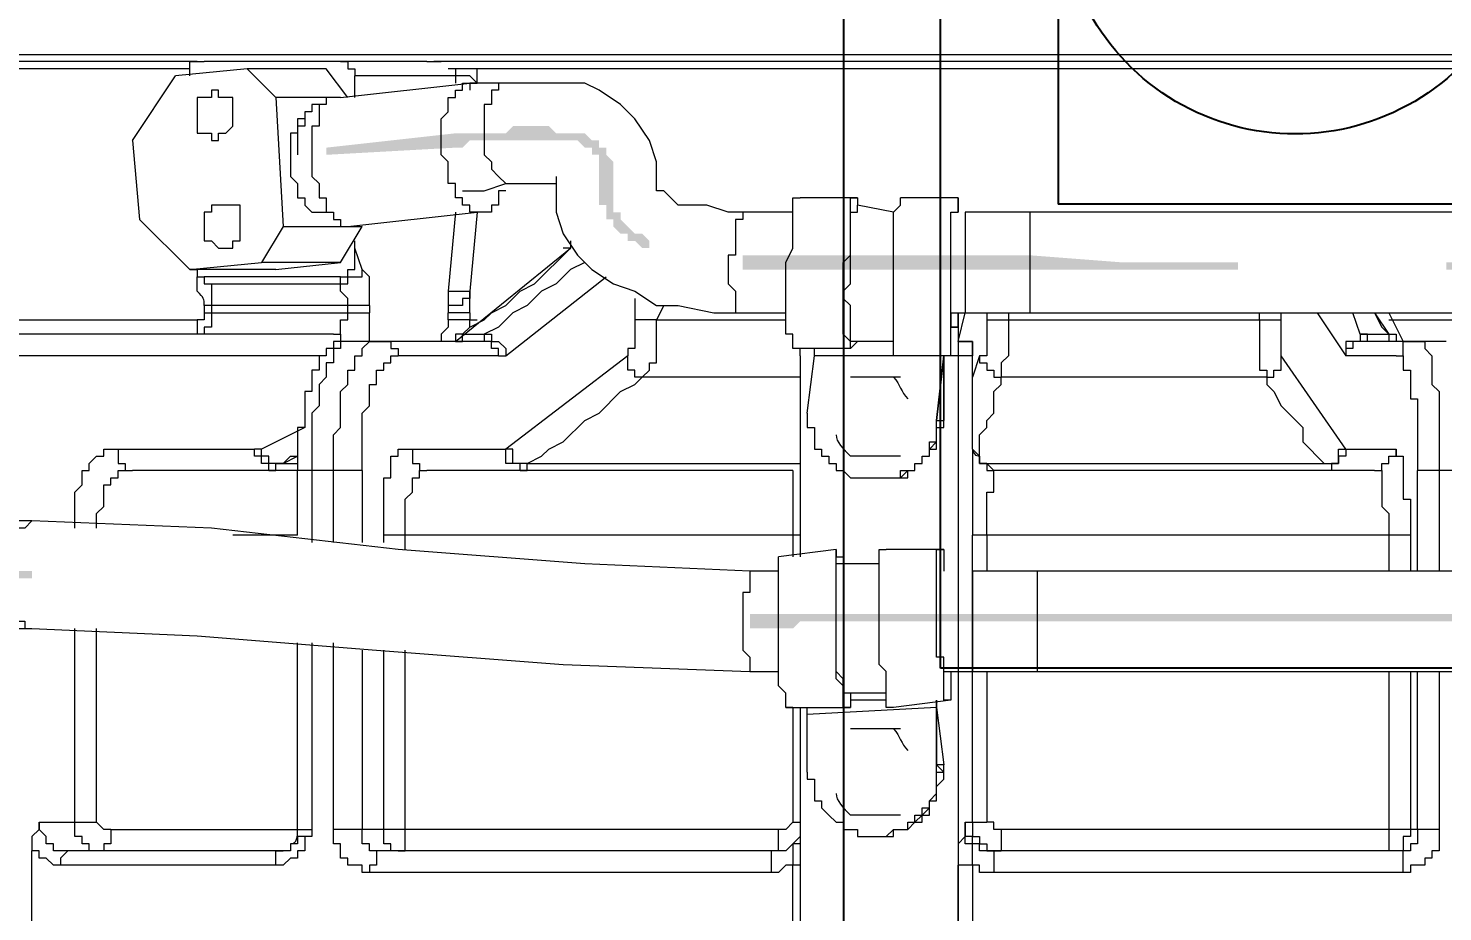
# Model space of a CAD drawing. Header units: millimetres. Extents: x 25083 to 52777, y 24772 to 45779.
# Drawn here: x 39276.5 to 39349.6, y 33855 to 33900.7 of the extents above; entities that cross this region are included whole.
import ezdxf

# ---------------------------------------------------------------- set-up
doc = ezdxf.new("R2010")
doc.units = ezdxf.units.MM
doc.styles.get("Standard").update_dxf_attribs({"font": ''})
doc.styles.get('Standard').set_extended_font_data('SimSun')
doc.dimstyles.new('ISO-25', dxfattribs={"dimtxt": 2.5, "dimasz": 2.5, "dimexe": 1.25, "dimexo": 0.625, "dimtad": 1, "dimtxsty": 'Standard', "dimcen": 2.5, "dimadec": 0, "dimazin": 0, "dimtfac": 1, "dimtmove": 0, "dimatfit": 3, "dimfxl": 1, "dimarcsym": 0})

# ---------------------------------------------------------------- blocks, each defined once
blk = doc.blocks.new('A$C6E4F4F8B')
for p, q in [((0, 70), (0, 0)), ((0, 0), (197.2, 0))]:
    blk.add_line(p, q)
at = {"color": 1}
for p in [(24, 63.918), (24, 63.918), (64, 6.083), (74, 6.083)]:
    blk.add_line(p, (24, 6.083), dxfattribs=at)
blk.add_arc((39.795, 18.348), 12.158, 88.3056, 271.6944)
blk = doc.blocks.new('*D925')
at = {"color": 0, "lineweight": -2}
for p, q in [((29677.862, 34881.662), (29677.862, 32448.293)), ((40733.017, 34757.645), (40733.017, 32448.293)), ((29680.362, 32449.543), (40730.517, 32449.543))]:
    blk.add_line(p, q, dxfattribs=at)
at = {"color": 0}
for points in [[(29680.362, 32449.96), (29680.362, 32449.127), (29677.862, 32449.543)], [(40730.517, 32449.127), (40730.517, 32449.96), (40733.017, 32449.543)]]:
    blk.add_solid(points, dxfattribs=at)
at = {"layer": 'DEFPOINTS', "color": 0}
for p in [(29677.862, 34882.287), (40733.017, 34758.27), (40733.017, 32449.543)]:
    blk.add_point(p, dxfattribs=at)
at = {"color": 0, "insert": (35205.439, 32451.628), "char_height": 2.5, "attachment_point": 5}
blk.add_mtext('11055,15', dxfattribs=at)
blk = doc.blocks.new('zw$D2F4')
h = blk.add_hatch(color=7)
h.dxf.hatch_style = 2
h.paths.add_polyline_path([(692.956, 217.245), (692.956, 214.274), (693.327, 214.274), (693.327, 217.245)])
h = blk.add_hatch(color=7)
h.dxf.hatch_style = 2
h.paths.add_polyline_path([(714.866, 199.048), (715.237, 192.364), (715.98, 192.364), (715.237, 199.048)])
h = blk.add_hatch(color=7)
h.dxf.hatch_style = 2
h.paths.add_polyline_path([(715.237, 192.364), (715.237, 191.993), (715.609, 191.621), (715.609, 189.393), (716.352, 189.393), (715.98, 189.764), (715.98, 190.879), (715.98, 192.364)])
h = blk.add_hatch(color=7)
h.dxf.hatch_style = 2
h.paths.add_polyline_path([(715.609, 189.393), (715.609, 186.051), (715.237, 185.679), (715.237, 185.308), (714.866, 185.308), (714.866, 184.937), (712.267, 184.937), (712.267, 184.565), (711.524, 184.565), (711.524, 184.194), (711.152, 184.194), (710.781, 183.823), (710.781, 183.451), (710.41, 183.451), (710.41, 183.08), (710.038, 182.709), (710.038, 182.337), (710.41, 182.337), (710.781, 182.709), (710.781, 183.08), (711.152, 183.451), (711.524, 183.823), (711.895, 183.823), (711.895, 184.194), (714.495, 184.194), (714.866, 184.565), (715.237, 184.565), (715.237, 184.937), (715.609, 184.937), (715.609, 185.308), (715.98, 185.679), (715.98, 187.165), (716.352, 187.536), (716.352, 189.393)])
h = blk.add_hatch(color=7)
h.dxf.hatch_style = 2
h.paths.add_polyline_path([(690.356, 177.138), (690.356, 174.91), (690.728, 174.539), (690.728, 173.796), (691.099, 173.796), (691.099, 177.138)])
h = blk.add_hatch(color=7)
h.dxf.hatch_style = 2
h.paths.add_polyline_path([(708.924, 177.51), (708.924, 174.167), (709.667, 174.167), (709.667, 177.138), (709.667, 177.51)])
h = blk.add_hatch(color=7)
h.dxf.hatch_style = 2
h.paths.add_polyline_path([(708.924, 174.167), (708.924, 165.997), (709.667, 165.997), (709.667, 174.167)])
h = blk.add_hatch(color=7)
h.dxf.hatch_style = 2
h.paths.add_polyline_path([(690.728, 173.796), (690.728, 165.626), (691.099, 165.626), (691.099, 173.796)])
h = blk.add_hatch(color=7)
h.dxf.hatch_style = 2
h.paths.add_polyline_path([(690.728, 165.626), (690.728, 162.284), (691.099, 162.284), (691.099, 165.626)])
h = blk.add_hatch(color=7)
h.dxf.hatch_style = 2
h.paths.add_polyline_path([(708.924, 165.997), (708.924, 162.655), (709.667, 162.655), (709.667, 165.997)])
h = blk.add_hatch(color=7)
edge = h.paths.add_edge_path(flags=0)
edge.add_spline(control_points=[(708.924, 162.655), (708.924, 162.655), (708.924, 151.886), (708.924, 151.886), (708.924, 151.886), (709.296, 151.886), (709.296, 151.886), (709.296, 151.886), (709.296, 157.828), (709.296, 157.828), (709.296, 157.828), (709.667, 162.655), (709.667, 162.655), (709.667, 162.655), (708.924, 162.655), (708.924, 162.655), (708.924, 162.655), (708.924, 162.655), (708.924, 162.655)], knot_values=[0, 0, 0, 0, 1, 1, 1, 2, 2, 2, 3, 3, 3, 4, 4, 4, 5, 5, 5, 6, 6, 6, 6], degree=3, periodic=0)
edge = h.paths.add_edge_path(flags=0)
edge.add_spline(control_points=[(708.924, 141.116), (708.924, 141.116), (708.924, 115.864), (708.924, 115.864), (708.924, 115.864), (709.296, 115.864), (709.296, 115.864), (709.296, 115.864), (709.296, 141.116), (709.296, 141.116), (709.296, 141.116), (708.924, 141.116), (708.924, 141.116), (708.924, 141.116), (708.924, 141.116), (708.924, 141.116)], knot_values=[0, 0, 0, 0, 1, 1, 1, 2, 2, 2, 3, 3, 3, 4, 4, 4, 5, 5, 5, 5], degree=3, periodic=0)
h = blk.add_hatch(color=7)
edge = h.paths.add_edge_path(flags=0)
edge.add_spline(control_points=[(691.099, 115.493), (691.099, 115.493), (691.099, 125.891), (691.099, 125.891), (691.099, 125.891), (690.728, 125.891), (690.728, 125.891), (690.728, 125.891), (690.356, 115.493), (690.356, 115.493), (690.356, 115.493), (691.099, 115.493), (691.099, 115.493), (691.099, 115.493), (691.099, 115.493), (691.099, 115.493)], knot_values=[0, 0, 0, 0, 1, 1, 1, 2, 2, 2, 3, 3, 3, 4, 4, 4, 5, 5, 5, 5], degree=3, periodic=0)
edge = h.paths.add_edge_path(flags=0)
edge.add_spline(control_points=[(691.099, 136.66), (691.099, 136.66), (691.099, 162.284), (691.099, 162.284), (691.099, 162.284), (690.728, 162.284), (690.728, 162.284), (690.728, 162.284), (690.728, 136.66), (690.728, 136.66), (690.728, 136.66), (691.099, 136.66), (691.099, 136.66), (691.099, 136.66), (691.099, 136.66), (691.099, 136.66)], knot_values=[0, 0, 0, 0, 1, 1, 1, 2, 2, 2, 3, 3, 3, 4, 4, 4, 5, 5, 5, 5], degree=3, periodic=0)
at = {"color": 7, "lineweight": 5}
for points in [[(705.582, 198.677), (705.582, 267.007)], [(719.322, 206.104), (719.322, 229.128)], [(719.694, 205.733), (719.694, 228.386)], [(720.065, 228.386), (720.065, 109.18)], [(690.356, 217.245), (690.356, 214.274)], [(695.927, 214.274), (695.927, 217.245)], [(693.327, 215.388), (691.47, 215.388), (691.47, 215.017), (691.099, 215.017), (690.728, 215.017), (690.728, 214.645), (690.356, 214.645), (690.356, 214.274)], [(695.927, 214.274), (695.555, 214.645), (695.555, 215.017), (694.813, 215.017), (694.813, 215.388), (693.327, 215.388)], [(704.468, 199.048), (704.468, 215.388)], [(706.325, 215.017), (706.325, 205.733)], [(674.388, 214.274), (678.844, 214.274)], [(678.102, 212.789), (678.102, 213.16), (678.473, 213.531), (678.473, 213.903), (678.844, 213.903), (678.844, 214.274)], [(680.33, 213.903), (679.958, 213.903), (679.587, 214.274), (678.844, 214.274)], [(678.844, 212.417), (678.844, 213.16), (679.216, 213.16), (679.216, 213.531), (679.587, 213.531), (679.958, 213.903), (680.33, 213.903)], [(680.33, 213.903), (680.33, 210.932)], [(690.356, 214.274), (689.985, 205.733), (689.242, 196.449), (688.5, 186.794), (688.128, 177.138)], [(693.327, 177.138), (693.699, 185.679), (694.441, 195.335), (695.555, 204.99), (695.927, 214.274)], [(678.102, 201.648), (678.102, 212.789)], [(678.844, 212.417), (678.473, 212.789), (678.102, 212.789)], [(678.844, 201.277), (678.844, 212.417)], [(678.844, 210.561), (678.844, 211.303), (679.216, 211.303), (679.216, 211.675)], [(679.216, 211.675), (679.587, 211.675), (679.587, 212.046), (680.33, 212.046)], [(680.33, 212.046), (690.356, 212.046)], [(695.555, 212.046), (697.412, 212.046), (697.784, 211.675), (698.526, 211.675), (698.526, 211.303), (698.898, 211.303), (699.269, 210.932), (699.269, 210.561), (699.64, 210.561), (699.64, 210.189)], [(679.958, 210.189), (679.958, 210.561), (680.33, 210.932)], [(680.33, 210.932), (690.356, 210.932)], [(695.555, 210.932), (696.298, 210.932), (696.669, 210.561), (697.784, 210.561), (697.784, 210.189), (698.155, 210.189), (698.155, 209.818), (698.526, 209.818), (698.526, 209.075)], [(679.958, 210.189), (679.216, 210.189), (679.216, 210.561), (678.844, 210.561)], [(679.958, 210.189), (679.958, 199.791)], [(699.64, 210.189), (699.64, 209.818), (698.898, 209.818), (698.898, 209.446), (698.526, 209.446), (698.526, 209.075)], [(699.64, 210.189), (699.64, 202.762)], [(698.526, 197.192), (698.526, 209.075)], [(708.924, 206.104), (711.524, 208.704)], [(715.609, 209.075), (711.524, 208.704)], [(715.609, 209.075), (718.951, 206.847)], [(719.322, 203.133), (718.951, 206.847)], [(706.325, 205.733), (705.582, 205.733)], [(705.953, 205.362), (705.582, 205.362), (705.582, 205.733)], [(706.696, 205.362), (706.325, 205.362), (706.325, 205.733)], [(707.81, 205.733), (708.182, 205.733)], [(708.553, 205.733), (708.553, 205.362), (708.182, 205.362)], [(708.924, 206.104), (708.924, 205.733), (708.553, 205.733), (708.553, 205.362)], [(708.924, 201.648), (708.924, 206.104)], [(708.924, 206.104), (709.296, 202.391)], [(716.723, 205.733), (715.98, 205.733), (715.98, 205.362), (715.98, 204.99), (715.609, 204.99)], [(718.208, 204.99), (717.837, 204.99), (717.837, 205.733), (717.466, 205.733), (716.723, 205.733)], [(718.951, 206.104), (719.694, 206.104), (719.694, 205.733), (719.694, 205.362)], [(706.696, 204.99), (705.953, 204.99), (705.953, 205.362)], [(707.068, 205.362), (706.696, 205.362)], [(706.696, 205.362), (706.696, 196.82)], [(707.068, 204.99), (706.696, 204.99)], [(707.068, 196.82), (707.068, 205.362)], [(707.81, 204.99), (707.068, 204.99)], [(708.182, 205.362), (708.182, 204.99), (707.81, 204.99)], [(708.553, 205.362), (708.182, 205.362)], [(708.182, 205.362), (708.182, 198.306)], [(708.553, 198.306), (708.553, 205.362)], [(711.152, 205.362), (710.41, 205.362), (710.41, 204.99), (710.038, 204.619), (710.038, 204.247)], [(712.267, 204.247), (712.267, 204.99), (711.895, 204.99), (711.895, 205.362), (711.152, 205.362)], [(715.609, 204.99), (715.609, 204.619), (715.98, 204.619), (715.98, 204.247), (716.352, 203.876), (717.094, 203.876)], [(717.094, 203.876), (717.837, 203.876), (717.837, 204.619), (718.208, 204.619), (718.208, 204.99)], [(719.694, 193.849), (719.694, 205.362)], [(710.038, 204.247), (710.038, 203.876), (710.41, 203.876), (710.41, 203.505), (710.781, 203.505), (711.524, 203.505)], [(711.524, 203.505), (712.267, 203.505), (712.267, 203.876), (712.267, 204.247)], [(695.184, 200.534), (695.184, 203.876)], [(698.526, 202.019), (698.898, 202.019), (698.898, 202.391), (699.269, 202.391), (699.269, 202.762), (699.64, 202.762)], [(699.64, 202.391), (699.64, 202.762)], [(719.322, 203.133), (717.837, 201.648)], [(719.322, 199.048), (719.322, 203.133)], [(698.526, 202.019), (698.526, 201.648), (698.898, 201.648), (698.898, 201.277)], [(698.898, 202.019), (699.269, 202.019), (699.269, 202.391), (699.64, 202.391)], [(698.898, 201.277), (698.898, 202.019)], [(700.754, 200.162), (699.64, 202.391)], [(711.152, 201.277), (709.296, 202.391)], [(709.296, 198.306), (709.296, 202.391)], [(678.473, 200.905), (678.102, 201.277), (678.102, 201.648)], [(678.102, 201.648), (678.844, 201.648), (678.844, 201.277)], [(678.844, 200.905), (678.844, 201.277)], [(698.898, 201.277), (698.898, 200.534)], [(698.898, 201.277), (699.269, 200.905)], [(698.898, 201.277), (699.269, 200.534)], [(708.924, 201.648), (709.296, 198.306)], [(717.837, 201.648), (711.152, 201.277)], [(711.152, 201.277), (711.152, 197.192)], [(717.837, 198.677), (717.837, 201.648)], [(678.844, 200.534), (678.473, 200.534), (678.473, 200.905)], [(679.216, 200.905), (678.844, 200.905)], [(678.844, 200.162), (678.844, 200.534)], [(679.216, 200.534), (679.216, 200.905)], [(679.587, 200.162), (679.587, 200.534), (679.216, 200.534)], [(679.958, 200.534), (689.614, 200.534)], [(695.184, 200.534), (698.526, 200.534)], [(705.211, 198.306), (705.211, 198.677), (704.839, 198.677), (704.839, 199.048), (704.468, 199.048), (704.468, 199.42), (703.725, 199.42), (703.725, 199.791), (702.611, 199.791), (702.611, 200.162), (701.497, 200.162), (700.754, 200.162), (700.754, 200.534), (698.526, 200.534)], [(699.269, 200.905), (699.269, 200.534)], [(717.094, 200.162), (716.723, 200.162), (716.723, 200.534), (715.98, 200.534), (715.98, 200.905), (714.866, 200.905), (713.752, 200.905), (713.381, 200.534), (712.638, 200.534), (712.638, 200.162), (712.267, 200.162), (711.895, 199.791), (711.895, 199.42)], [(717.466, 199.048), (717.466, 199.791), (717.094, 199.791), (717.094, 200.162), (716.723, 200.162), (716.352, 200.162), (716.352, 200.534), (714.866, 200.534)], [(679.958, 199.791), (679.587, 199.791), (679.587, 200.162), (678.844, 200.162)], [(679.958, 199.791), (679.587, 199.791), (679.587, 200.162)], [(689.614, 199.791), (679.958, 199.791)], [(698.526, 199.791), (694.813, 199.791)], [(705.211, 197.563), (705.211, 198.306), (704.839, 198.306), (704.839, 198.677), (704.097, 198.677), (704.097, 199.048), (703.354, 199.048), (702.983, 199.42), (701.869, 199.42), (701.497, 199.791), (698.526, 199.791)], [(717.466, 199.048), (717.466, 199.42), (716.352, 199.42), (716.352, 199.791), (714.495, 199.791), (713.752, 199.791), (713.381, 199.42), (712.638, 199.42), (712.638, 199.048), (712.267, 199.048)], [(712.267, 199.048), (711.895, 199.048), (711.895, 198.677), (711.524, 198.677), (711.524, 198.306), (711.152, 198.306), (711.152, 197.934)], [(711.895, 199.42), (711.895, 198.677)], [(717.837, 198.306), (717.837, 199.048), (717.466, 199.048)], [(717.837, 197.934), (719.322, 199.048)], [(677.73, 196.82), (677.73, 197.192), (678.102, 197.192), (678.102, 197.934), (678.473, 197.934), (678.473, 198.306), (679.216, 198.306), (679.216, 198.677), (679.958, 198.677)], [(679.958, 198.677), (689.614, 198.677)], [(679.958, 175.653), (679.958, 198.677)], [(694.813, 198.677), (698.526, 198.677)], [(698.526, 198.677), (700.383, 198.677), (700.754, 198.306), (702.611, 198.306), (702.983, 197.934), (703.725, 197.934), (703.725, 197.563), (704.468, 197.563)], [(705.211, 197.563), (705.211, 198.306)], [(705.582, 198.306), (705.211, 198.306)], [(705.582, 198.677), (705.582, 198.306), (706.325, 198.306), (706.325, 197.934), (706.696, 197.934)], [(705.582, 198.677), (705.582, 198.306)], [(707.068, 197.934), (707.439, 197.934), (707.81, 198.306), (708.182, 198.306)], [(708.182, 198.306), (708.553, 198.306)], [(708.182, 198.306), (708.182, 197.934), (708.553, 197.934), (708.553, 197.192), (708.924, 197.192)], [(708.553, 198.306), (708.553, 197.934), (708.924, 197.934), (708.924, 197.563), (709.296, 197.563), (710.038, 197.563)], [(709.296, 198.306), (711.152, 197.192)], [(717.837, 198.306), (718.58, 191.621)], [(719.694, 198.306), (719.694, 197.934), (719.322, 197.934), (719.322, 197.563), (718.951, 197.563)], [(704.468, 197.563), (704.468, 197.192), (704.839, 197.192), (705.211, 196.82)], [(705.211, 190.879), (705.211, 197.563)], [(706.696, 197.934), (707.068, 197.934)], [(708.924, 197.192), (710.038, 197.563)], [(710.038, 197.563), (710.41, 197.563)], [(711.152, 197.934), (711.895, 191.25)], [(717.837, 197.563), (718.951, 197.563)], [(718.951, 192.364), (718.951, 197.563)], [(677.73, 176.024), (677.73, 196.82)], [(678.844, 196.449), (678.102, 196.449), (678.102, 196.82), (677.73, 196.82)], [(678.844, 196.449), (678.844, 196.82), (679.216, 196.82), (679.216, 197.192), (679.587, 197.192), (679.958, 197.192)], [(689.242, 197.192), (679.958, 197.192)], [(698.526, 197.192), (694.813, 197.192)], [(698.526, 197.192), (701.497, 197.192), (701.869, 196.82), (702.983, 196.82), (702.983, 196.449), (703.725, 196.449), (703.725, 196.078), (704.097, 196.078), (704.097, 195.706), (704.468, 195.706), (704.468, 195.335)], [(705.211, 196.82), (705.211, 196.449)], [(705.582, 196.82), (706.696, 196.82)], [(707.068, 196.82), (706.696, 196.82)], [(707.068, 196.82), (708.553, 196.82), (708.924, 197.192)], [(678.844, 176.024), (678.844, 196.449)], [(678.844, 195.706), (679.216, 195.706), (679.216, 196.078), (679.958, 196.078)], [(679.958, 196.078), (689.242, 196.078)], [(694.813, 196.078), (695.184, 196.078)], [(695.184, 174.539), (695.184, 196.078)], [(695.184, 196.078), (698.155, 196.078), (698.155, 195.706), (699.269, 195.706), (699.269, 195.335), (699.64, 195.335), (699.64, 194.592)], [(705.211, 196.449), (705.211, 195.706), (704.839, 195.706), (704.839, 195.335), (704.468, 195.335)], [(678.844, 195.335), (678.844, 195.706)], [(678.844, 195.335), (678.844, 194.963), (679.587, 194.963), (679.958, 194.963)], [(704.468, 190.136), (704.468, 195.335)], [(679.958, 194.963), (689.242, 194.963)], [(694.441, 194.963), (695.184, 194.963)], [(695.184, 194.963), (697.041, 194.963), (697.412, 194.592), (698.155, 194.592), (698.155, 194.221), (698.526, 194.221), (698.526, 193.849)], [(699.64, 194.592), (698.898, 194.592), (698.898, 194.221), (698.526, 194.221), (698.526, 193.849)], [(699.64, 194.592), (699.64, 189.764)], [(698.526, 174.91), (698.526, 193.849)], [(719.694, 193.849), (719.694, 193.478)], [(719.694, 109.18), (719.694, 193.478)], [(719.694, 193.478), (719.694, 193.107)], [(705.582, 193.107), (705.211, 193.107)], [(706.325, 192.735), (705.953, 192.735), (705.582, 193.107)], [(706.325, 192.735), (706.696, 192.735)], [(706.325, 191.621), (706.325, 192.735)], [(706.696, 191.621), (706.696, 192.735)], [(707.81, 191.621), (707.439, 191.621), (707.439, 191.993), (707.068, 191.993), (707.068, 192.735), (706.696, 192.735)], [(707.81, 192.735), (706.696, 192.735)], [(711.895, 192.364), (707.81, 192.735)], [(707.81, 192.735), (707.81, 191.621)], [(711.895, 191.25), (711.895, 191.621), (712.267, 191.621), (712.267, 191.993), (712.638, 191.993), (712.638, 192.364), (713.381, 192.364), (713.381, 192.735), (713.752, 192.735), (714.495, 192.735), (714.866, 193.107), (716.723, 193.107), (717.094, 192.735), (717.837, 192.735), (717.837, 192.364), (718.208, 192.364)], [(719.322, 109.18), (719.322, 192.735)], [(705.211, 192.364), (710.038, 186.422)], [(705.211, 192.364), (705.211, 191.993)], [(705.582, 191.993), (705.582, 192.364), (705.211, 192.364)], [(705.211, 191.993), (705.582, 191.993)], [(705.582, 191.993), (705.582, 190.879)], [(705.582, 191.993), (705.953, 191.621)], [(705.582, 191.993), (705.953, 191.621)], [(713.009, 191.993), (713.009, 190.879), (713.381, 189.764), (713.381, 189.022)], [(718.208, 192.364), (718.208, 191.993), (718.58, 191.993), (718.58, 191.621)], [(718.951, 192.364), (718.58, 192.364)], [(718.58, 191.25), (718.951, 191.621), (718.951, 192.364)], [(719.322, 192.364), (718.951, 192.364)], [(705.953, 191.621), (706.325, 190.879), (706.696, 190.507), (707.068, 189.764), (707.81, 189.022), (708.182, 188.279), (710.038, 186.422)], [(706.696, 191.621), (706.325, 191.621)], [(706.325, 191.621), (706.325, 191.25)], [(706.696, 191.621), (707.81, 191.621)], [(711.895, 191.25), (707.81, 191.621)], [(711.895, 190.879), (711.895, 191.25)], [(718.58, 191.621), (718.208, 191.621)], [(718.58, 190.136), (718.58, 191.621)], [(718.58, 191.621), (718.58, 191.25)], [(718.58, 191.25), (719.322, 191.25)], [(704.468, 190.136), (704.839, 190.136), (704.839, 190.507), (705.211, 190.507), (705.211, 190.879)], [(705.582, 190.879), (705.582, 190.507), (705.211, 190.507), (705.211, 190.136), (704.839, 189.764), (704.468, 189.764)], [(705.582, 190.879), (705.211, 190.879)], [(709.296, 185.679), (708.924, 186.422), (708.182, 187.165), (707.81, 187.908), (707.068, 188.65), (706.696, 189.393), (705.953, 190.136), (705.582, 190.879)], [(713.009, 189.764), (713.009, 190.136), (712.267, 190.136), (712.267, 190.507), (711.895, 190.507), (711.895, 190.879)], [(715.98, 190.879), (714.866, 190.879), (714.495, 190.507), (714.123, 190.507), (713.752, 190.136), (713.381, 189.764), (713.381, 189.022)], [(718.58, 189.393), (718.58, 190.136), (718.208, 190.136), (718.208, 190.507), (717.837, 190.507), (717.466, 190.507), (717.466, 190.879), (715.98, 190.879)], [(698.526, 189.022), (698.898, 189.022), (698.898, 189.764), (699.269, 189.764), (699.64, 189.764)], [(698.898, 189.393), (699.64, 189.393), (699.64, 189.764)], [(704.468, 183.451), (699.64, 189.764)], [(704.468, 190.136), (704.468, 189.764)], [(704.468, 189.764), (708.553, 184.565)], [(718.58, 189.393), (718.58, 190.136)], [(698.526, 189.022), (698.526, 188.65), (698.898, 188.65)], [(698.898, 188.65), (698.898, 189.393)], [(713.381, 189.022), (713.381, 187.165)], [(713.752, 181.966), (714.495, 181.966), (715.609, 182.337), (716.723, 183.08), (717.466, 183.823), (718.208, 184.937), (718.58, 185.679), (718.58, 189.393)], [(698.898, 188.65), (698.898, 174.539)], [(698.898, 188.65), (699.269, 187.908), (699.64, 187.536), (700.012, 186.794), (701.126, 185.679), (701.497, 184.937), (702.611, 183.823), (702.983, 183.08), (703.354, 182.709)], [(713.009, 187.165), (711.895, 187.165), (710.781, 186.794), (709.667, 186.051), (708.924, 185.308), (708.182, 184.194), (707.81, 183.08), (707.068, 181.966), (707.068, 180.852), (706.696, 178.995), (706.696, 177.51)], [(710.41, 186.422), (710.038, 186.422), (710.038, 186.794)], [(713.381, 187.165), (713.009, 187.165)], [(713.752, 187.165), (713.381, 187.165)], [(703.354, 182.709), (703.354, 183.08), (703.725, 183.08), (703.725, 183.451), (704.097, 183.451), (704.468, 183.451)], [(706.325, 183.08), (704.839, 183.08), (704.839, 183.451), (704.468, 183.451)], [(707.439, 183.08), (706.325, 183.08)], [(706.325, 181.966), (706.325, 183.08)], [(703.354, 174.539), (703.354, 182.709)], [(703.354, 182.709), (703.725, 182.337), (704.097, 182.337), (704.097, 181.966), (705.582, 181.966), (706.325, 181.966)], [(707.068, 181.595), (706.325, 181.966)], [(706.325, 181.966), (706.325, 175.281)], [(711.895, 177.51), (711.895, 178.252), (712.267, 179.366), (712.267, 180.852), (713.009, 181.595), (713.009, 181.966)], [(713.009, 181.966), (713.381, 181.966)], [(713.381, 181.966), (713.752, 181.966)], [(709.296, 178.252), (708.182, 178.252), (707.81, 177.881), (706.696, 177.881), (706.696, 177.51)], [(711.895, 177.51), (711.524, 177.51), (711.524, 177.881), (710.781, 177.881), (709.667, 177.881), (709.667, 178.252), (709.296, 178.252)], [(690.728, 177.51), (689.242, 177.51), (688.871, 177.138), (688.128, 177.138)], [(688.128, 177.138), (688.128, 175.653)], [(693.327, 177.138), (692.213, 177.138), (692.213, 177.51), (691.842, 177.51), (691.47, 177.51), (690.728, 177.51)], [(693.327, 175.653), (693.327, 177.138)], [(706.696, 177.51), (706.696, 175.281)], [(711.895, 174.91), (711.895, 177.51)], [(678.102, 174.91), (678.102, 175.281), (677.73, 175.653), (677.73, 176.024)], [(677.73, 176.024), (678.844, 176.024)], [(679.587, 174.539), (678.844, 175.281), (678.844, 176.024)], [(678.844, 175.653), (679.216, 175.653)], [(679.216, 175.653), (679.587, 175.653)], [(680.33, 174.91), (679.958, 175.281), (679.958, 175.653)], [(686.271, 175.281), (687.014, 175.281), (687.386, 175.653), (691.842, 175.653), (692.213, 175.653), (694.07, 175.653)], [(694.441, 172.682), (694.07, 175.653)], [(674.759, 174.91), (678.102, 174.91)], [(678.102, 174.539), (678.102, 174.91)], [(679.216, 174.539), (679.216, 174.91), (678.102, 174.91)], [(686.271, 174.91), (680.33, 174.91)], [(680.33, 174.91), (680.33, 174.539)], [(686.271, 174.91), (686.271, 175.281)], [(686.271, 175.281), (686.271, 172.311)], [(686.271, 174.91), (686.271, 171.939)], [(695.184, 174.91), (694.07, 174.91)], [(698.526, 174.91), (695.184, 174.91)], [(704.839, 174.91), (705.582, 174.91), (705.582, 175.281), (709.296, 175.281), (710.038, 174.91), (710.781, 174.91), (711.152, 174.91), (712.638, 174.91), (712.638, 174.539)], [(704.839, 171.939), (704.839, 174.91)], [(686.271, 174.539), (666.218, 174.539)], [(682.929, 174.167), (682.558, 174.167), (682.558, 173.796), (681.444, 173.796), (681.444, 173.425), (681.072, 173.425), (680.701, 173.053), (680.33, 172.682), (680.33, 172.311), (679.958, 172.311), (679.958, 171.568), (679.587, 171.568), (679.587, 170.825)], [(682.929, 174.167), (685.9, 174.167)], [(685.9, 174.167), (686.271, 174.167)], [(686.271, 167.483), (685.9, 174.167)], [(704.468, 174.539), (694.07, 174.539)], [(701.497, 174.167), (700.754, 174.167), (700.754, 173.796), (699.64, 173.796), (699.64, 173.425), (699.269, 173.425), (699.269, 173.053), (698.898, 173.053), (698.898, 172.682), (698.526, 172.682), (698.526, 172.311), (698.155, 171.939), (698.155, 170.825)], [(701.497, 174.167), (704.468, 173.796)], [(704.468, 174.539), (704.839, 174.539)], [(712.638, 171.568), (712.638, 174.539)], [(704.468, 173.796), (704.839, 173.796)], [(704.468, 167.112), (704.468, 173.796)], [(704.468, 167.112), (704.468, 173.796)], [(686.271, 172.311), (687.386, 172.311), (687.757, 172.682), (692.213, 172.682), (692.585, 172.682), (694.441, 172.682)], [(687.014, 172.311), (687.757, 172.311), (688.128, 172.682), (691.47, 172.682), (691.842, 172.682), (693.327, 172.682)], [(693.327, 172.682), (693.699, 172.682)], [(693.699, 170.454), (693.699, 172.682)], [(694.441, 172.682), (694.07, 172.682), (694.07, 172.311), (693.699, 172.311)], [(680.701, 169.34), (680.701, 171.939)], [(685.157, 169.34), (685.157, 171.939)], [(686.271, 171.939), (686.271, 172.311)], [(687.014, 171.939), (686.271, 171.939)], [(686.643, 170.082), (686.643, 171.939)], [(687.014, 171.939), (687.014, 172.311)], [(687.014, 170.082), (687.014, 172.311)], [(687.014, 170.082), (687.014, 171.939)], [(699.269, 169.34), (699.269, 171.939)], [(703.354, 169.34), (703.354, 171.939)], [(704.839, 171.939), (705.211, 171.939), (705.582, 172.311), (709.296, 172.311), (709.667, 171.939), (710.41, 171.939), (710.781, 171.939), (712.638, 171.939), (712.638, 171.568)], [(705.211, 171.568), (704.839, 171.939)], [(705.211, 171.939), (707.068, 171.939), (707.439, 172.311), (707.81, 172.311), (708.182, 171.939), (710.038, 171.939), (710.41, 171.939), (711.895, 171.939)], [(705.211, 169.711), (705.211, 171.939)], [(711.895, 171.939), (711.895, 171.568), (712.267, 171.568)], [(705.211, 169.711), (705.211, 171.568)], [(711.895, 169.711), (712.267, 171.568)], [(712.638, 171.568), (712.267, 171.568)], [(679.587, 170.825), (679.587, 170.082), (679.958, 169.711), (679.958, 168.968), (680.33, 168.968), (680.33, 168.597), (680.701, 168.597), (680.701, 168.226), (681.072, 168.226), (681.072, 167.854), (681.444, 167.854), (681.815, 167.483), (683.301, 167.483)], [(698.155, 170.825), (698.155, 169.34), (698.526, 169.34), (698.526, 168.597), (698.898, 168.597), (698.898, 168.226), (699.269, 168.226), (699.269, 167.854), (700.012, 167.854), (700.012, 167.483), (701.126, 167.483)], [(679.587, 170.454), (679.587, 169.711), (679.958, 169.711), (679.958, 168.968), (680.33, 168.968), (680.33, 168.597), (680.701, 168.226), (681.072, 167.854), (681.444, 167.854), (681.444, 167.483), (683.301, 167.483)], [(679.587, 170.454), (679.587, 169.711), (679.958, 169.711), (679.958, 168.968), (680.33, 168.597), (680.33, 168.226), (680.701, 168.226), (680.701, 167.854), (681.444, 167.854), (681.444, 167.483), (682.186, 167.483), (682.558, 167.112), (683.301, 167.112)], [(679.587, 170.454), (679.587, 169.711), (679.958, 169.711), (679.958, 168.968), (680.33, 168.968), (680.33, 168.597), (680.701, 168.226), (681.072, 167.854), (681.444, 167.854), (681.444, 167.483), (682.929, 167.483), (682.929, 167.112), (683.301, 167.483)], [(686.271, 169.711), (686.271, 170.082), (688.128, 170.082), (688.5, 170.454), (692.213, 170.454), (692.585, 170.454), (694.441, 170.454), (694.441, 170.082)], [(694.441, 167.112), (694.441, 170.082)], [(698.155, 170.454), (698.155, 169.34), (698.526, 168.968), (698.526, 168.597), (698.898, 168.597), (698.898, 168.226), (699.269, 168.226), (699.269, 167.854), (699.64, 167.854), (700.012, 167.483), (701.126, 167.483)], [(698.155, 170.454), (698.155, 168.968), (698.526, 168.968), (698.526, 168.597), (698.898, 168.597), (698.898, 168.226), (699.269, 168.226), (699.269, 167.854), (699.64, 167.854), (699.64, 167.483), (700.754, 167.483), (700.754, 167.112), (701.126, 167.112)], [(698.155, 170.454), (698.155, 169.34), (698.526, 168.968), (698.526, 168.597), (698.898, 168.597), (698.898, 168.226), (699.269, 168.226), (699.269, 167.854), (699.64, 167.854), (700.012, 167.483), (701.126, 167.483), (701.126, 167.112)], [(686.643, 166.74), (686.271, 169.711)], [(686.643, 166.74), (686.271, 169.711)], [(704.468, 166.74), (704.468, 169.711)], [(704.468, 169.711), (710.41, 169.711), (710.781, 169.711), (711.895, 169.711), (712.267, 169.34), (712.638, 169.34)], [(712.638, 166.369), (712.638, 169.34)], [(686.271, 167.483), (683.301, 167.112)], [(683.301, 167.483), (686.643, 167.483)], [(686.643, 167.483), (683.301, 167.483)], [(683.301, 167.483), (686.271, 167.483)], [(683.301, 167.112), (683.301, 167.483)], [(686.643, 167.483), (686.271, 167.483)], [(686.271, 167.483), (686.643, 167.483)], [(686.643, 166.74), (686.643, 167.112), (688.871, 167.112), (688.871, 167.483), (692.213, 167.483), (692.585, 167.483), (694.441, 167.483), (694.441, 167.112)], [(688.128, 167.112), (688.128, 165.626)], [(688.128, 167.112), (688.128, 166.74)], [(694.441, 167.112), (693.327, 167.112)], [(704.468, 167.112), (701.126, 167.483)], [(701.126, 167.483), (704.468, 167.112)], [(704.468, 167.112), (701.126, 167.112)], [(701.126, 167.112), (704.468, 167.112)], [(704.468, 166.369), (664.733, 166.369)], [(674.388, 166.369), (678.102, 166.369)], [(678.102, 165.626), (678.102, 166.369)], [(680.33, 165.997), (679.587, 165.997), (679.216, 166.369), (678.102, 166.369)], [(688.128, 166.74), (686.643, 166.74)], [(704.468, 166.369), (704.468, 166.74)], [(704.468, 166.74), (710.41, 166.74), (710.781, 166.74), (711.895, 166.74), (711.895, 166.369), (712.638, 166.369)], [(704.468, 165.626), (704.468, 166.369)], [(705.211, 166.369), (705.211, 165.626), (704.839, 165.626), (704.468, 165.626)], [(704.468, 165.626), (705.211, 165.626), (705.211, 165.997), (705.211, 166.369)], [(705.953, 166.369), (704.468, 166.369)], [(705.211, 166.369), (706.696, 165.997)], [(705.953, 166.74), (705.953, 166.369)], [(705.953, 166.369), (705.953, 166.74)], [(705.953, 166.369), (705.953, 166.74)], [(706.696, 166.74), (705.953, 166.74)], [(706.696, 166.369), (705.953, 166.369)], [(705.953, 166.369), (706.696, 166.369)], [(706.696, 166.74), (706.696, 162.655)], [(712.638, 166.369), (711.895, 166.369)], [(678.102, 165.626), (674.388, 165.626)], [(677.73, 164.512), (677.73, 165.255), (678.102, 165.255), (678.102, 165.626)], [(678.102, 165.626), (679.216, 165.626), (679.216, 165.997), (680.33, 165.997)], [(678.844, 164.883), (678.844, 165.255), (679.216, 165.255), (679.216, 165.626), (679.587, 165.626), (679.587, 165.997), (679.958, 165.997), (680.33, 165.997)], [(680.33, 165.626), (679.587, 165.626), (679.587, 165.255), (679.216, 165.255), (679.216, 164.883)], [(680.33, 165.997), (680.33, 164.883)], [(680.33, 165.626), (695.184, 165.626)], [(688.128, 165.626), (688.128, 162.284)], [(690.728, 165.626), (688.128, 165.626)], [(693.327, 165.626), (692.213, 165.626), (691.842, 165.626), (690.728, 165.626)], [(693.327, 162.284), (693.327, 165.626)], [(695.184, 142.973), (695.184, 165.626)], [(699.64, 165.626), (695.184, 165.626)], [(698.526, 164.512), (698.898, 164.883), (698.898, 165.255), (699.269, 165.255), (699.64, 165.626)], [(699.64, 165.626), (704.468, 165.626)], [(699.64, 165.626), (704.468, 165.626)], [(704.468, 165.255), (703.354, 165.626)], [(709.296, 165.997), (706.696, 165.997)], [(711.895, 165.997), (709.296, 165.997)], [(711.895, 162.655), (711.895, 165.997)], [(678.844, 164.512), (678.844, 164.883)], [(679.958, 164.141), (679.958, 164.512), (680.33, 164.512), (680.33, 164.883)], [(688.128, 164.883), (680.33, 164.883)], [(695.184, 164.883), (693.327, 164.883)], [(695.184, 164.883), (697.412, 164.883), (697.412, 164.512), (698.526, 164.512)], [(698.898, 165.255), (698.898, 164.883), (698.526, 164.883)], [(698.898, 164.883), (698.898, 147.43)], [(699.269, 165.255), (700.383, 165.255)], [(699.269, 165.255), (699.64, 165.255)], [(699.64, 165.255), (700.383, 165.255)], [(700.383, 165.255), (700.754, 164.883), (701.126, 164.883), (701.497, 164.512), (702.611, 164.512), (702.983, 164.141), (703.354, 164.141)], [(704.468, 165.255), (704.097, 165.255), (704.097, 164.883), (703.725, 164.883), (703.725, 164.512), (703.354, 164.512), (703.354, 164.141)], [(706.325, 164.883), (704.468, 164.883), (704.468, 165.255)], [(706.696, 164.883), (706.325, 164.883)], [(706.325, 164.883), (706.325, 163.769)], [(677.73, 143.345), (677.73, 164.512)], [(678.473, 164.512), (677.73, 164.512)], [(678.844, 164.512), (678.473, 164.512)], [(678.844, 143.716), (678.844, 164.512)], [(679.958, 164.141), (678.844, 164.141)], [(679.958, 141.488), (679.958, 164.141)], [(698.526, 144.83), (698.526, 164.512)], [(703.354, 150.4), (703.354, 164.141)], [(706.325, 163.769), (704.468, 163.769), (704.097, 164.141), (703.354, 164.141)], [(706.696, 163.769), (706.325, 163.769)], [(706.325, 163.769), (706.325, 150.772)], [(706.696, 162.655), (706.696, 133.689), (706.325, 124.405), (706.325, 115.864)], [(709.296, 162.655), (706.696, 162.655)], [(711.895, 162.655), (709.667, 162.655), (709.296, 162.655)], [(711.895, 115.864), (711.895, 162.655)], [(688.128, 162.284), (688.128, 115.493)], [(690.728, 162.284), (688.128, 162.284)], [(693.327, 162.284), (692.213, 162.284), (690.728, 162.284)], [(693.327, 115.493), (693.327, 162.284)], [(706.325, 150.772), (703.725, 150.772), (703.725, 150.4), (703.354, 150.4)], [(706.325, 150.772), (706.696, 150.772)], [(706.325, 150.772), (706.325, 149.658)], [(703.354, 150.4), (702.983, 150.4), (702.611, 150.029), (701.869, 149.658), (700.754, 148.544), (700.012, 148.544), (698.898, 147.43)], [(703.354, 150.4), (703.354, 150.029), (703.725, 150.029), (703.725, 149.658), (704.097, 149.658), (704.468, 149.658)], [(699.64, 146.315), (704.468, 149.658)], [(704.468, 149.658), (706.325, 149.658)], [(706.325, 149.658), (706.696, 149.658)], [(706.696, 147.801), (704.468, 146.315)], [(699.64, 146.315), (699.269, 146.315), (699.269, 146.687), (698.898, 146.687), (698.898, 147.058), (698.526, 147.058), (698.526, 147.43)], [(698.898, 147.43), (698.898, 147.058)], [(698.898, 147.058), (698.898, 146.687)], [(698.898, 146.687), (699.64, 146.687), (699.64, 146.315)], [(699.64, 146.315), (699.64, 143.716)], [(704.468, 143.716), (704.468, 146.315)], [(705.211, 145.201), (705.211, 145.944), (704.839, 145.944), (704.839, 146.315), (704.468, 146.315)], [(705.582, 145.573), (705.211, 145.573), (705.211, 146.315), (704.839, 146.315), (704.468, 146.315)], [(705.582, 145.573), (706.696, 145.944)], [(705.211, 145.201), (705.582, 145.201), (705.582, 145.573)], [(705.211, 141.116), (705.211, 145.201)], [(705.582, 145.573), (705.582, 144.087)], [(698.526, 144.83), (698.526, 144.459), (697.041, 144.459), (696.669, 144.459), (696.298, 144.087), (695.184, 144.087)], [(698.526, 144.83), (698.526, 144.459), (698.898, 144.459), (698.898, 144.087), (699.269, 144.087), (699.269, 143.716), (699.64, 143.716)], [(706.696, 144.83), (705.582, 144.087)], [(705.953, 144.459), (705.582, 144.087)], [(706.696, 144.83), (705.953, 144.459)], [(677.73, 143.345), (678.844, 143.345), (678.844, 143.716)], [(678.844, 143.716), (678.844, 144.087)], [(679.958, 144.087), (678.844, 144.087)], [(679.958, 142.602), (679.216, 142.602), (679.216, 142.973), (678.844, 142.973), (678.844, 143.345), (678.844, 143.716)], [(679.958, 142.973), (679.587, 142.973), (679.587, 143.345), (678.844, 143.345), (678.844, 143.716)], [(688.128, 144.087), (679.958, 144.087)], [(695.184, 144.087), (693.327, 144.087)], [(699.64, 143.716), (699.269, 143.716), (699.269, 143.345), (697.784, 143.345), (697.412, 143.345), (697.041, 143.345), (697.041, 142.973), (695.184, 142.973)], [(704.468, 143.716), (704.468, 143.345), (703.725, 143.345), (703.725, 142.973), (702.24, 142.973), (702.24, 142.602), (701.869, 142.602), (701.497, 142.602), (698.526, 142.602)], [(704.468, 143.716), (704.468, 143.345), (705.211, 143.345)], [(706.696, 144.087), (705.211, 143.345)], [(705.582, 144.087), (705.582, 143.716), (705.211, 143.716)], [(705.582, 144.087), (705.211, 144.087)], [(706.325, 144.087), (706.325, 133.318)], [(679.958, 141.488), (678.844, 141.488), (678.844, 141.859), (678.473, 141.859), (678.473, 142.23), (678.102, 142.23), (678.102, 142.973), (677.73, 142.973), (677.73, 143.345)], [(688.128, 142.973), (679.958, 142.973)], [(695.184, 142.973), (693.327, 142.973)], [(705.211, 143.345), (705.211, 142.602)], [(679.958, 142.602), (688.128, 142.602)], [(693.327, 142.602), (698.526, 142.602)], [(698.526, 120.692), (698.526, 142.602)], [(704.839, 142.23), (704.468, 141.859), (702.983, 141.859), (702.611, 141.488), (698.526, 141.488)], [(705.211, 142.602), (705.211, 142.23), (704.839, 142.23)], [(688.128, 141.488), (679.958, 141.488)], [(698.526, 141.488), (693.327, 141.488)]]:
    blk.add_lwpolyline(points, dxfattribs=at)
for points in [[(707.068, 205.362), (707.439, 205.362), (707.439, 205.362), (707.81, 205.733)], [(708.182, 205.733), (708.182, 205.733), (708.182, 205.733), (708.553, 205.733)], [(678.844, 201.277), (678.844, 201.277), (678.844, 201.277), (678.844, 201.277)], [(679.216, 200.905), (679.216, 200.905), (679.216, 200.905), (679.216, 200.905)], [(679.216, 200.905), (679.216, 200.534), (679.587, 200.534), (679.958, 200.534)], [(679.216, 200.534), (679.216, 200.534), (679.216, 200.534), (679.216, 200.534)], [(705.211, 198.306), (705.211, 198.306), (705.211, 198.306), (705.211, 198.306)], [(705.211, 196.82), (705.211, 196.82), (705.582, 196.82), (705.582, 196.82)], [(705.211, 192.364), (705.211, 192.364), (705.211, 192.364), (705.211, 192.364)], [(705.953, 191.621), (705.953, 191.621), (706.325, 191.621), (706.325, 191.621)], [(679.587, 175.653), (679.587, 175.653), (679.587, 175.653), (679.958, 175.653)], [(704.839, 174.539), (704.839, 174.539), (704.839, 174.539), (704.839, 174.539)], [(681.815, 172.682), (681.444, 172.682), (681.072, 172.311), (680.701, 171.939)], [(700.383, 172.682), (700.012, 172.682), (699.64, 172.311), (699.269, 171.939)], [(685.157, 169.711), (684.786, 169.34), (684.415, 169.34), (684.043, 168.968)], [(703.354, 169.711), (702.983, 169.34), (702.611, 169.34), (702.24, 168.968)], [(704.468, 166.369), (704.468, 166.369), (704.468, 166.369), (704.468, 166.369)], [(704.468, 166.369), (704.468, 166.369), (704.468, 166.369), (704.468, 166.369)], [(699.64, 165.626), (699.64, 165.626), (699.269, 165.626), (699.269, 165.255)], [(699.64, 165.626), (699.64, 165.626), (699.64, 165.626), (699.64, 165.626)], [(704.468, 165.626), (704.468, 165.626), (704.468, 165.626), (704.468, 165.626)], [(678.844, 164.883), (678.844, 164.512), (678.844, 164.512), (678.844, 164.512)], [(679.216, 164.883), (679.216, 164.883), (678.844, 164.883), (678.844, 164.883)], [(678.844, 164.883), (678.844, 164.883), (678.844, 164.883), (678.844, 164.883)], [(698.526, 164.883), (698.526, 164.512), (698.526, 164.512), (698.526, 164.512)], [(699.269, 165.255), (699.269, 165.255), (699.269, 165.255), (698.898, 165.255)], [(698.898, 165.255), (698.898, 165.255), (698.898, 165.255), (698.898, 165.255)], [(698.898, 165.255), (698.898, 165.255), (698.898, 165.255), (698.898, 165.255)], [(699.269, 165.255), (699.269, 165.255), (699.269, 165.255), (699.269, 165.255)], [(678.844, 164.512), (678.844, 164.141), (678.844, 164.141), (678.844, 164.141)], [(698.526, 164.512), (698.526, 164.512), (698.526, 164.512), (698.526, 164.512)], [(698.526, 164.512), (698.526, 164.512), (698.526, 164.512), (698.526, 164.512)], [(705.211, 143.716), (705.211, 143.716), (705.211, 143.716), (705.211, 143.716)]]:
    blk.add_open_spline(points, degree=3, dxfattribs=at)
blk = doc.blocks.new('zw$50CE')
blk.add_blockref('zw$D2F4', (22.01, 103.569))

msp = doc.modelspace()

# ---------------------------------------------------------------- linework, layer by layer
at = {"ltscale": 15}
msp.add_lwpolyline([(39318.63, 33273.983), (39318.63, 34140.649), (39398.63, 34140.649), (39398.63, 33273.983)], close=True, dxfattribs=at)

# ---------------------------------------------------------------- block references
at = {"rotation": 90}
msp.add_blockref('zw$50CE', (39594.481, 33157.316), dxfattribs=at)
at = {"xscale": -1, "rotation": 269.9999999999999}
msp.add_blockref('A$C6E4F4F8B', (39323.63, 33867.633), dxfattribs=at)

# ---------------------------------------------------------------- dimensions: what is measured, and where the dimension line sits
dim = msp.add_linear_dim(base=(40733.0166, 32449.5434), p1=(29677.8617, 34882.2868), p2=(40733.0166, 34758.2702), dimstyle='ISO-25')
dim.commit()
dim.dimension.update_dxf_attribs({"geometry": '*D925', "text_midpoint": (35205.4391, 32449.5434), "dimtype": 160})

doc.saveas('drawing.dxf')
